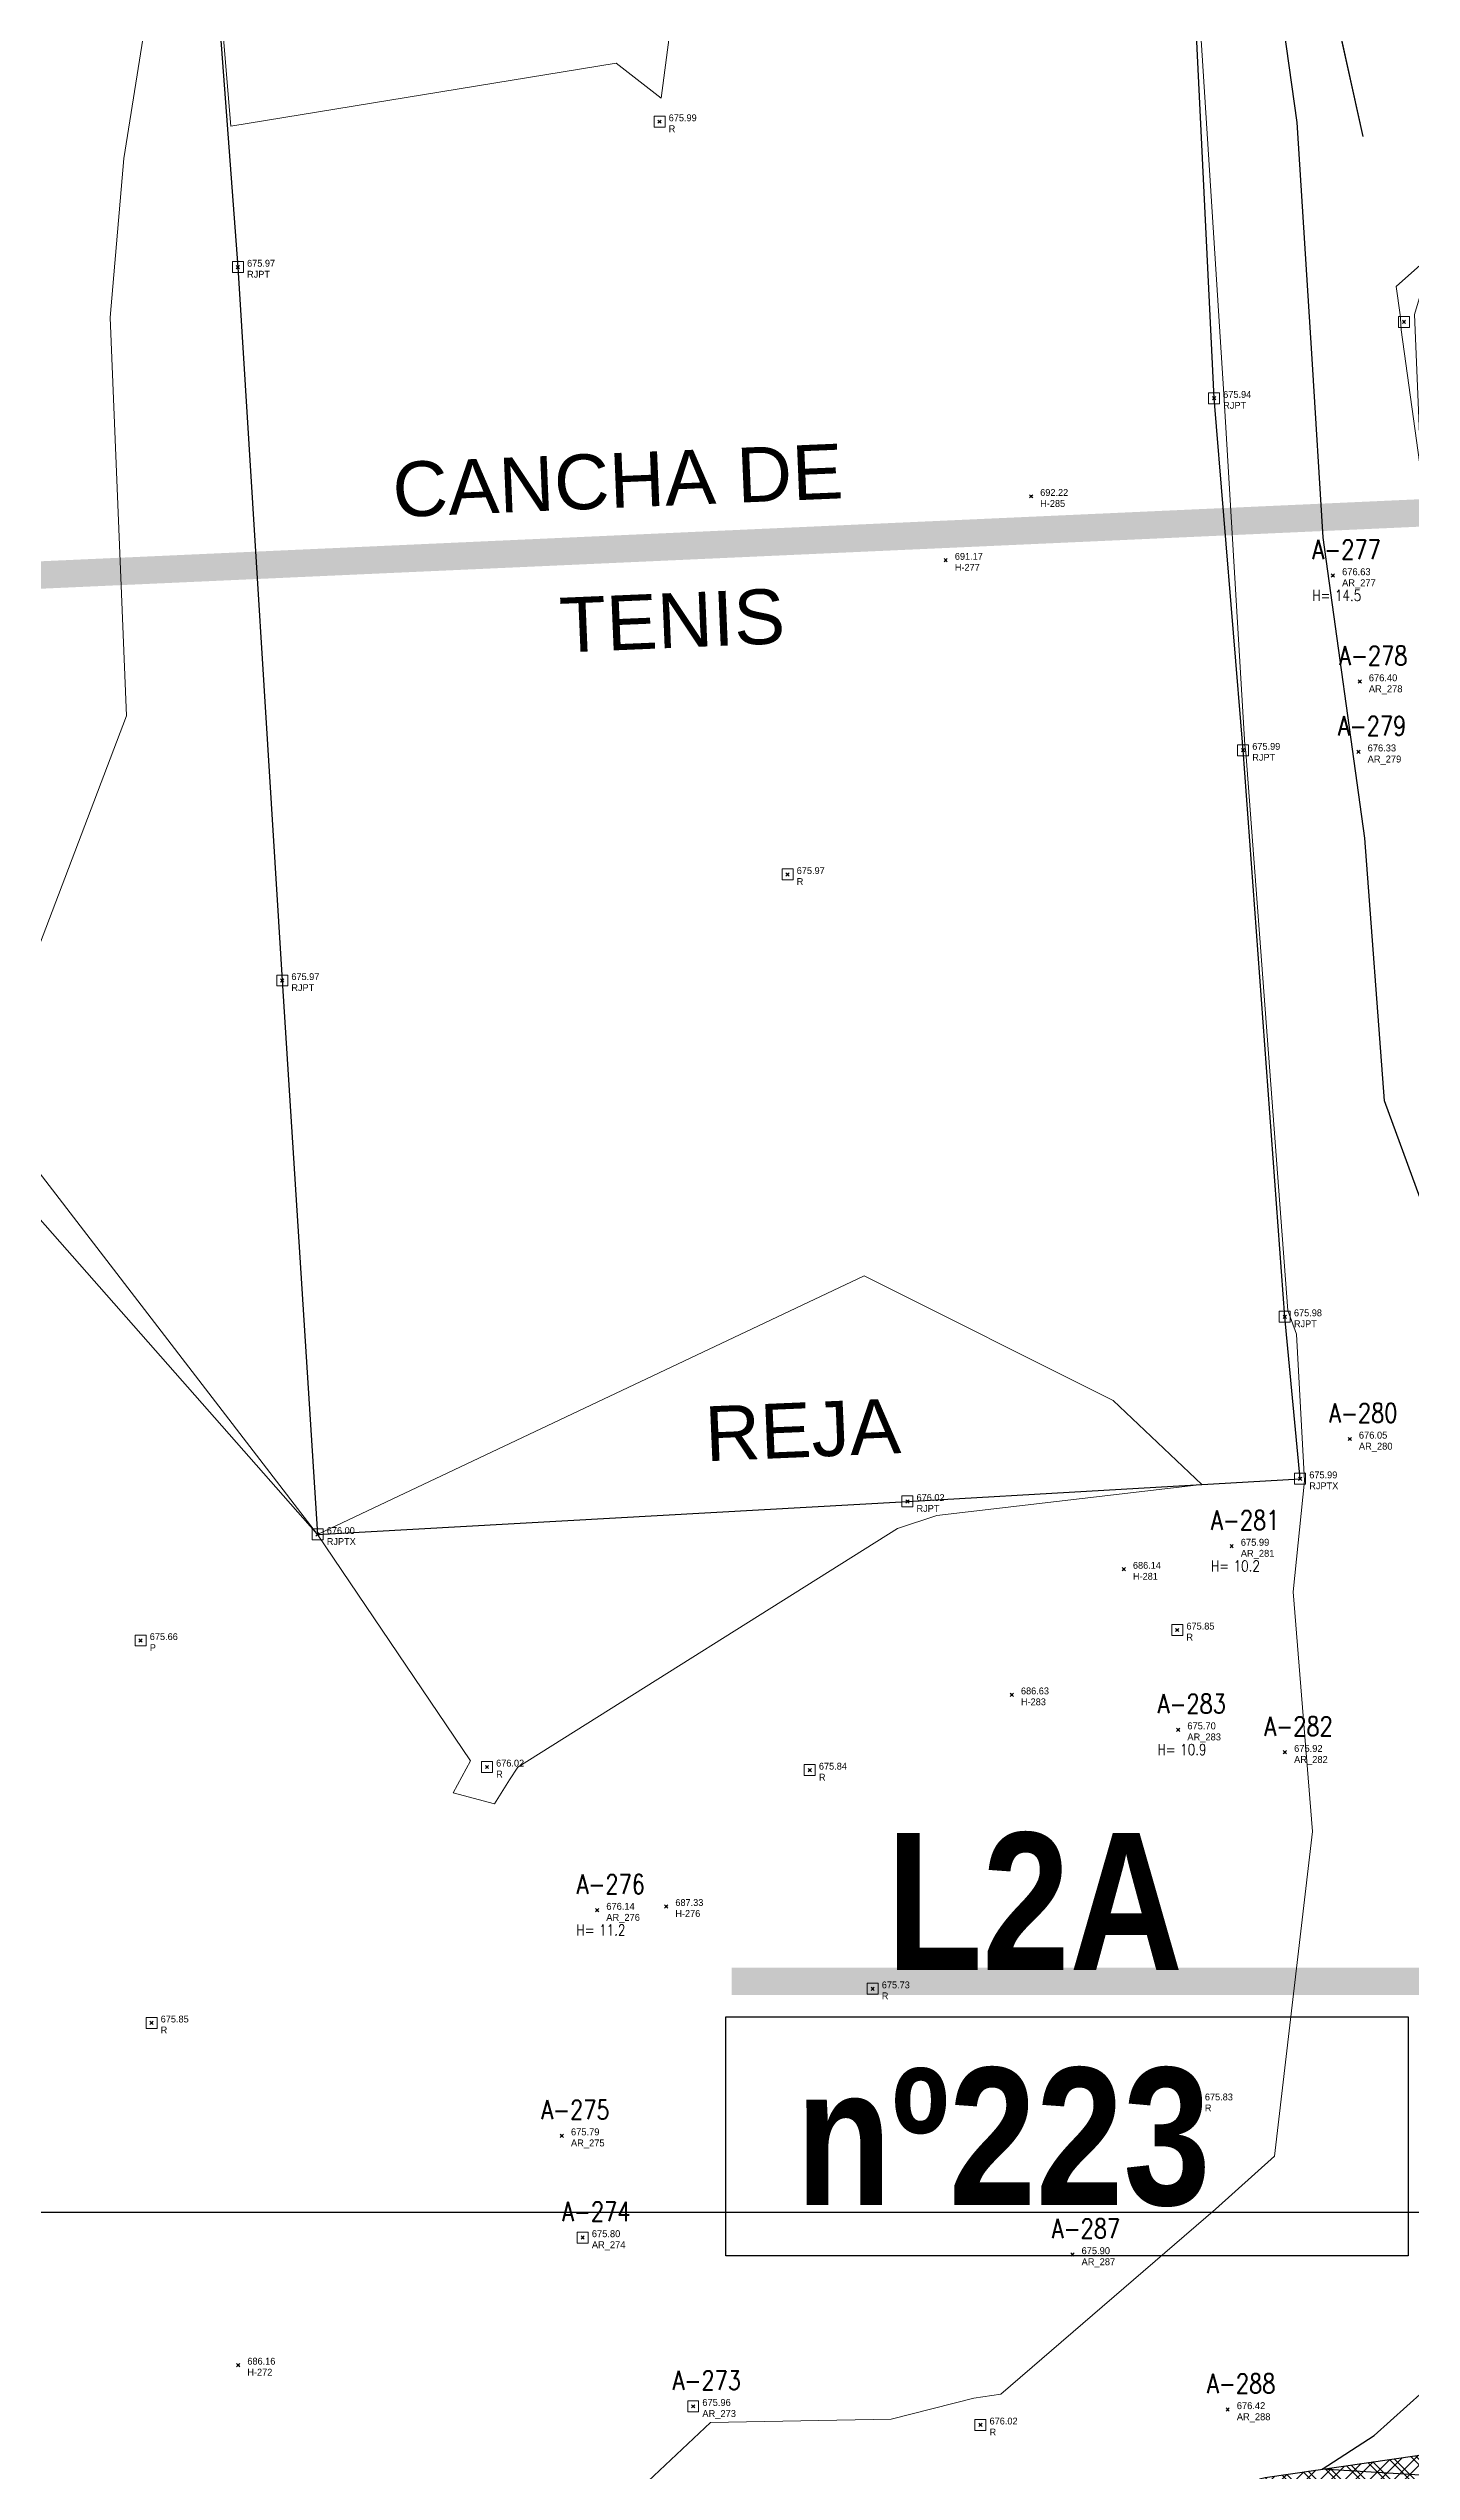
# Model space of a CAD drawing. Extents: x 350769 to 354978, y 6304672 to 6307963.
# Drawn here: x 352242.85 to 352267.74, y 6305795.27 to 6305839.48 of the extents above; entities that cross this region are included whole.
import ezdxf

# ---------------------------------------------------------------- set-up
doc = ezdxf.new("R2010")
doc.units = 0
doc.header["$PDMODE"] = 35
doc.header["$PDSIZE"] = 0.03
for name, pattern in [('4.0 - LO RECABARREN - DESNIVEL NUEVO$0$HIDDEN', [0.375, 0.25, -0.125]), ('CENTER', [50.8, 31.75, -6.35, 6.35, -6.35]), ('CONTINUOS', [0]), ('DASHDOT', [1, 0.5, -0.25, 0, -0.25]), ('DASHED', [19.05, 12.7, -6.35])]:
    doc.linetypes.add(name, pattern=pattern)
doc.layers.get('0').update_dxf_attribs({"linetype": 'CONTINUOUS'})
for name, color, linetype in [('03_Pav ext_HCV', 34, 'CONTINUOUS'), ('03_Pav ext_Vereda HC', 42, 'CONTINUOUS'), ('03_S2_Pav ext_Borde vereda', 7, 'CONTINUOUS'), ('04_Pav ext_Cortes', 3, 'CONTINUOUS'), ('1-ARBOL H1', 7, 'CONTINUOUS'), ('1-ARBOL H2', 1, 'CONTINUOUS'), ('1-ARBOL H3', 241, 'CONTINUOUS'), ('1-ARBOL NOMBRE', 3, 'CONTINUOUS'), ('1-ARBOL PTO', 7, 'CONTINUOUS'), ('1-coordenadas', 8, 'CONTINUOUS'), ('1-PIRCA', 252, 'CONTINUOUS'), ('1-REJA', 252, 'FENCELINE1'), ('1-TEXTOS', 7, 'CONTINUOUS'), ('2-ACHURADO PIRCA', 252, 'CONTINUOUS'), ('3-TALUD', 252, 'DASHED'), ('C-TINN', 5, 'CONTINUOUS'), ('C-TOPO-MINR', 8, 'CONTINUOUS'), ('V-NODE-TEXT DIC 2012', 31, 'CONTINUOUS')]:
    doc.layers.add(name, color=color, linetype=linetype)
doc.layers.add('0_ASD_LINEA OFICIAL', color=253, linetype='DASHDOT', lineweight=20)
doc.layers.add('0_ASD_TOPOGRAFIA_ELEMENTOS', color=9, linetype='CONTINUOS', lineweight=5, true_color=0xbdbdbd)
doc.styles.add('A', font='arial.ttf', dxfattribs={"height": 2})
doc.styles.add('NEW TURNER_TITULOS', font='techb___.ttf')
doc.styles.add('ROMANS', font='romans.shx', dxfattribs={"width": 0.65})
doc.linetypes.add('FENCELINE1', pattern='A,6.35,-2.54,[133,ltypeshp.shx,S=2.54,R=0,X=-2.54,Y=0],-2.54,25.4', length=36.83)

# ---------------------------------------------------------------- blocks, each defined once
blk = doc.blocks.new('COORDENADAS')
at = {"layer": '1-coordenadas'}
blk.add_line((20, -400.625), (1420, -400.625), dxfattribs=at)
blk = doc.blocks.new('A$C27410629')
blk.add_lwpolyline([(51.255, 1041.849), (63.712, 1041.849), (63.712, 1037.489), (51.255, 1037.489)], close=True)
at = {"layer": '0_ASD_LINEA OFICIAL', "ltscale": 8, "const_width": 0.5}
blk.add_lwpolyline([(83.12, 1027.794), (22.672, 1024.686), (20.862, 1058.629), (20.862, 1058.629), (20.404, 1067.335), (76.795, 1069.872)], dxfattribs=at)
blk.add_lwpolyline([(20.411, 1067.335), (76.795, 1069.872, 771082379058.993408)], format="xyb", dxfattribs=at)
at = {"char_height": 2.5, "attachment_point": 1, "style": 'NEW TURNER_TITULOS'}
for s, insert in [('L2A', (54.19, 1045.207)), ('nº223', (52.534, 1040.919))]:
    blk.add_mtext_dynamic_manual_height_columns(s, width=20.98523, gutter_width=12.5, heights=[-2.533], dxfattribs=dict(at, insert=insert))
blk = doc.blocks.new('TOPOGRAFIA')
at = {"layer": '2-ACHURADO PIRCA', "lineweight": 0, "true_color": 0xbdbdbd}
h = blk.add_hatch(dxfattribs=at)
h.set_pattern_fill('ANSI37', color=9, scale=0.1)
h.set_pattern_definition([(45, (38000, -3000), (-0.224506403027, 0.224506403027), []), (135, (38000, -3000), (-0.224506403027, -0.224506403027), [])])
h.paths.add_polyline_path([(390272.465, 6302796.23), (390265.063, 6302795.156), (390264.583, 6302793.109), (390270.58, 6302794.56), (390271.295, 6302791.294), (390271.523, 6302788.854), (390272.464, 6302789.071), (390272.259, 6302790.791)])
at = {"layer": '1-ARBOL H1', "color": 9, "lineweight": 0, "true_color": 0xbdbdbd}
for p in [(390266.301, 6302829.864), (390264.452, 6302812.153), (390263.476, 6302808.803), (390252.87, 6302805.51)]:
    blk.add_point(p, dxfattribs=at)
at = {"layer": '1-ARBOL PTO', "color": 9, "lineweight": 0, "true_color": 0xbdbdbd}
for p in [(390266.301, 6302829.864), (390266.789, 6302827.929), (390266.767, 6302826.648), (390266.607, 6302814.108), (390264.452, 6302812.153), (390263.476, 6302808.803), (390265.425, 6302808.391), (390252.87, 6302805.51), (390252.225, 6302801.394), (390252.606, 6302799.536), (390261.545, 6302799.226), (390254.623, 6302796.456), (390264.379, 6302796.398)]:
    blk.add_point(p, dxfattribs=at)
at = {"layer": '1-coordenadas', "color": 9, "linetype": '4.0 - LO RECABARREN - DESNIVEL NUEVO$0$HIDDEN', "lineweight": 0, "ltscale": 50, "true_color": 0xbdbdbd}
blk.add_line((390200, 6302800), (390900, 6302800), dxfattribs=at)
at = {"layer": '1-PIRCA', "color": 9, "lineweight": 0, "true_color": 0xbdbdbd, "flags": 128}
blk.add_lwpolyline([(390264.963, 6302795.131), (390265.063, 6302795.156), (390272.465, 6302796.23), (390272.259, 6302790.791), (390272.464, 6302789.071)], dxfattribs=at)
at = {"layer": '1-REJA', "color": 9, "lineweight": 0, "true_color": 0xbdbdbd, "flags": 128}
blk.add_lwpolyline([(390245.336, 6302848.484), (390246.313, 6302835.493), (390247.121, 6302822.475), (390247.768, 6302812.367), (390258.533, 6302812.97), (390265.702, 6302813.383), (390265.422, 6302816.34), (390264.661, 6302826.677), (390264.131, 6302833.099), (390263.712, 6302841.742), (390263.514, 6302849.377)], dxfattribs=at)
at = {"layer": '3-TALUD', "color": 9, "lineweight": 0, "true_color": 0xbdbdbd, "flags": 128}
blk.add_lwpolyline([(390245.604, 6302849.433), (390254.859, 6302850.247), (390265.067, 6302849.964), (390265.569, 6302843.658), (390267.598, 6302834.492), (390268.811, 6302823.682), (390271.819, 6302797.473)], dxfattribs=at)
at = {"layer": 'C-TINN', "color": 9, "linetype": 'Continuous', "lineweight": 0, "true_color": 0xbdbdbd}
for points, elevation in [([(390253.909, 6302838.047), (390253.909, 6302838.247), (390254.109, 6302838.247), (390254.109, 6302838.047), (390253.909, 6302838.047)], 675.988), ([(390246.213, 6302835.393), (390246.213, 6302835.593), (390246.413, 6302835.593), (390246.413, 6302835.393), (390246.213, 6302835.393)], 675.974), ([(390267.498, 6302834.392), (390267.498, 6302834.592), (390267.698, 6302834.592), (390267.698, 6302834.392), (390267.498, 6302834.392)], 677.019), ([(390264.031, 6302832.999), (390264.031, 6302833.199), (390264.231, 6302833.199), (390264.231, 6302832.999), (390264.031, 6302832.999)], 675.944), ([(390264.561, 6302826.577), (390264.561, 6302826.777), (390264.761, 6302826.777), (390264.761, 6302826.577), (390264.561, 6302826.577)], 675.988), ([(390256.246, 6302824.31), (390256.246, 6302824.51), (390256.446, 6302824.51), (390256.446, 6302824.31), (390256.246, 6302824.31)], 675.968), ([(390247.021, 6302822.375), (390247.021, 6302822.575), (390247.221, 6302822.575), (390247.221, 6302822.375), (390247.021, 6302822.375)], 675.971), ([(390265.322, 6302816.24), (390265.322, 6302816.44), (390265.522, 6302816.44), (390265.522, 6302816.24), (390265.322, 6302816.24)], 675.985), ([(390265.602, 6302813.283), (390265.602, 6302813.483), (390265.802, 6302813.483), (390265.802, 6302813.283), (390265.602, 6302813.283)], 675.994), ([(390258.433, 6302812.87), (390258.433, 6302813.07), (390258.633, 6302813.07), (390258.633, 6302812.87), (390258.433, 6302812.87)], 676.018), ([(390247.668, 6302812.267), (390247.668, 6302812.467), (390247.868, 6302812.467), (390247.868, 6302812.267), (390247.668, 6302812.267)], 676), ([(390244.437, 6302810.331), (390244.437, 6302810.531), (390244.637, 6302810.531), (390244.637, 6302810.331), (390244.437, 6302810.331)], 675.659), ([(390263.359, 6302810.523), (390263.359, 6302810.723), (390263.559, 6302810.723), (390263.559, 6302810.523), (390263.359, 6302810.523)], 675.853), ([(390250.759, 6302808.023), (390250.759, 6302808.223), (390250.959, 6302808.223), (390250.959, 6302808.023), (390250.759, 6302808.023)], 676.017), ([(390256.651, 6302807.967), (390256.651, 6302808.167), (390256.851, 6302808.167), (390256.851, 6302807.967), (390256.651, 6302807.967)], 675.84), ([(390257.799, 6302803.976), (390257.799, 6302804.176), (390257.999, 6302804.176), (390257.999, 6302803.976), (390257.799, 6302803.976)], 675.726), ([(390244.636, 6302803.353), (390244.636, 6302803.553), (390244.836, 6302803.553), (390244.836, 6302803.353), (390244.636, 6302803.353)], 675.848), ([(390263.696, 6302801.931), (390263.696, 6302802.131), (390263.896, 6302802.131), (390263.896, 6302801.931), (390263.696, 6302801.931)], 675.829), ([(390252.506, 6302799.436), (390252.506, 6302799.636), (390252.706, 6302799.636), (390252.706, 6302799.436), (390252.506, 6302799.436)], 675.8), ([(390254.523, 6302796.356), (390254.523, 6302796.556), (390254.723, 6302796.556), (390254.723, 6302796.356), (390254.523, 6302796.356)], 675.96), ([(390259.766, 6302796.017), (390259.766, 6302796.217), (390259.966, 6302796.217), (390259.966, 6302796.017), (390259.766, 6302796.017)], 676.018)]:
    blk.add_lwpolyline(points, dxfattribs=dict(at, elevation=elevation))
for p in [(390254.009, 6302838.147, 675.988), (390246.313, 6302835.493, 675.974), (390267.598, 6302834.492, 677.019), (390264.131, 6302833.099, 675.944), (390264.661, 6302826.677, 675.988), (390256.346, 6302824.41, 675.968), (390247.121, 6302822.475, 675.971), (390265.422, 6302816.34, 675.985), (390265.702, 6302813.383, 675.994), (390258.533, 6302812.97, 676.018), (390247.768, 6302812.367, 676), (390263.459, 6302810.623, 675.853), (390244.537, 6302810.431, 675.659), (390250.859, 6302808.123, 676.017), (390256.751, 6302808.067, 675.84), (390257.899, 6302804.076, 675.726), (390244.736, 6302803.453, 675.848), (390263.796, 6302802.031, 675.829), (390252.606, 6302799.536, 675.8), (390254.623, 6302796.456, 675.96), (390259.866, 6302796.117, 676.018)]:
    blk.add_point(p, dxfattribs=at)
at = {"layer": 'C-TOPO-MINR', "color": 9, "linetype": 'Continuous', "lineweight": -3, "true_color": 0xbdbdbd, "elevation": 676.5}
blk.add_lwpolyline([(390270.883, 6302795.019), (390266.103, 6302795.307), (390267.055, 6302795.922), (390269.441, 6302798.064), (390269.865, 6302801.692), (390269.666, 6302806.215), (390268.453, 6302816.974), (390267.24, 6302820.279), (390266.881, 6302825.075), (390266.12, 6302830.558), (390265.924, 6302833.819), (390265.646, 6302838.135), (390264.963, 6302843.033)], dxfattribs=at)
at = {"layer": 'C-TOPO-MINR', "color": 9, "linetype": 'Continuous', "lineweight": 0, "true_color": 0xbdbdbd}
for points, elevation in [([(390253.803, 6302795.093), (390254.939, 6302796.16), (390258.239, 6302796.222), (390259.745, 6302796.608), (390260.24, 6302796.68), (390264.16, 6302800.055), (390265.235, 6302801.02), (390265.928, 6302806.948), (390265.576, 6302811.319), (390265.782, 6302813.345), (390265.633, 6302816.023), (390265.475, 6302816.455), (390264.713, 6302826.639), (390264.695, 6302826.768), (390264.312, 6302833.172), (390263.765, 6302841.644)], 676), ([(390255.433, 6302849.2), (390254.039, 6302838.579), (390253.215, 6302839.213), (390246.182, 6302838.063), (390245.543, 6302845.728), (390244.231, 6302837.473), (390243.978, 6302834.573), (390244.277, 6302827.304), (390241.628, 6302820.339), (390247.768, 6302812.367), (390250.559, 6302808.233), (390250.243, 6302807.653), (390250.996, 6302807.45), (390251.27, 6302807.887), (390251.425, 6302808.118), (390258.353, 6302812.474), (390259.07, 6302812.714), (390263.91, 6302813.28), (390262.291, 6302814.808), (390257.746, 6302817.088), (390247.768, 6302812.367), (390241.312, 6302819.69)], 676), ([(390267.537, 6302834.467), (390267.544, 6302834.348), (390267.909, 6302831.716), (390267.79, 6302834.628), (390268.116, 6302835.732), (390267.455, 6302835.137), (390267.527, 6302834.625), (390267.537, 6302834.467)], 677)]:
    blk.add_lwpolyline(points, dxfattribs=dict(at, elevation=elevation))
at = {"layer": 'V-NODE-TEXT DIC 2012', "color": 9, "lineweight": 0, "true_color": 0xbdbdbd}
for p in [(390254.009, 6302838.147), (390246.313, 6302835.493), (390267.598, 6302834.492), (390264.131, 6302833.099), (390260.79, 6302831.31), (390259.232, 6302830.144), (390266.301, 6302829.864), (390266.789, 6302827.929), (390264.661, 6302826.677), (390266.767, 6302826.648), (390256.346, 6302824.41), (390247.121, 6302822.475), (390265.422, 6302816.34), (390266.607, 6302814.108), (390265.702, 6302813.383), (390258.533, 6302812.97), (390247.768, 6302812.367), (390264.452, 6302812.153), (390262.483, 6302811.732), (390263.459, 6302810.623), (390244.537, 6302810.431), (390260.439, 6302809.441), (390263.476, 6302808.803), (390265.425, 6302808.391), (390250.859, 6302808.123), (390256.751, 6302808.067), (390252.87, 6302805.51), (390254.13, 6302805.579), (390257.899, 6302804.076), (390244.736, 6302803.453), (390263.796, 6302802.031), (390252.225, 6302801.394), (390252.606, 6302799.536), (390261.545, 6302799.226), (390246.318, 6302797.209), (390254.623, 6302796.456), (390264.379, 6302796.398), (390259.866, 6302796.117)]:
    blk.add_point(p, dxfattribs=at)
at = {"layer": '1-ARBOL H2', "color": 9, "lineweight": 0, "true_color": 0xbdbdbd, "style": 'ROMANS', "width": 0.8}
for p in [(390265.924, 6302829.402), (390264.075, 6302811.691), (390263.099, 6302808.341), (390252.493, 6302805.048)]:
    blk.add_text('H=', height=0.2, dxfattribs=at).set_placement(p)
at = {"layer": '1-ARBOL H3', "color": 9, "lineweight": 0, "true_color": 0xbdbdbd, "style": 'ROMANS', "width": 0.8}
for s, p in [('14.5', (390266.337, 6302829.402)), ('10.2', (390264.488, 6302811.691)), ('10.9', (390263.512, 6302808.341)), ('11.2', (390252.906, 6302805.048))]:
    blk.add_text(s, height=0.2, dxfattribs=at).set_placement(p)
at = {"layer": '1-ARBOL NOMBRE', "color": 9, "lineweight": 0, "true_color": 0xbdbdbd, "style": 'ROMANS', "width": 0.8}
for s, p in [('A-277', (390265.924, 6302830.164)), ('A-278', (390266.412, 6302828.229)), ('A-279', (390266.39, 6302826.948)), ('A-280', (390266.23, 6302814.408)), ('A-281', (390264.075, 6302812.453)), ('A-283', (390263.099, 6302809.103)), ('A-282', (390265.048, 6302808.691)), ('A-276', (390252.493, 6302805.81)), ('A-275', (390251.848, 6302801.694)), ('A-274', (390252.229, 6302799.836)), ('A-287', (390261.168, 6302799.526)), ('A-273', (390254.246, 6302796.756)), ('A-288', (390264.002, 6302796.698))]:
    blk.add_text(s, height=0.35, dxfattribs=at).set_placement(p)
at = {"layer": '1-TEXTOS', "color": 9, "lineweight": 0, "true_color": 0xbdbdbd, "style": 'A'}
for s, p in [('CANCHA DE', (390249.157, 6302830.928)), ('TENIS', (390252.205, 6302828.458)), ('REJA', (390254.859, 6302813.701))]:
    blk.add_text(s, height=1, rotation=2.4229, dxfattribs=at).set_placement(p)
at = {"layer": 'V-NODE-TEXT DIC 2012', "color": 9, "lineweight": 0, "true_color": 0xbdbdbd}
for s, height, p in [('675.99', 0.125, (390254.176, 6302838.155)), ('R', 0.125, (390254.176, 6302837.955)), ('675.97', 0.125, (390246.48, 6302835.501)), ('RJPT', 0.125, (390246.48, 6302835.301)), ('675.94', 0.125, (390264.298, 6302833.107)), ('RJPT', 0.125, (390264.298, 6302832.907)), ('692.22', 0.125, (390260.957, 6302831.318)), ('H-285', 0.125, (390260.957, 6302831.118)), ('691.17', 0.125, (390259.399, 6302830.152)), ('H-277', 0.125, (390259.399, 6302829.952)), ('676.63', 0.127, (390266.468, 6302829.871)), ('AR_277', 0.127, (390266.468, 6302829.669)), ('AR_278', 0.127, (390266.956, 6302827.734)), ('676.40', 0.127, (390266.956, 6302827.936)), ('675.99', 0.125, (390264.828, 6302826.685)), ('RJPT', 0.125, (390264.828, 6302826.485)), ('AR_279', 0.127, (390266.934, 6302826.453)), ('676.33', 0.127, (390266.934, 6302826.655)), ('675.97', 0.125, (390256.513, 6302824.418)), ('R', 0.125, (390256.513, 6302824.218)), ('675.97', 0.125, (390247.288, 6302822.483)), ('RJPT', 0.125, (390247.288, 6302822.283)), ('675.98', 0.125, (390265.589, 6302816.348)), ('RJPT', 0.125, (390265.589, 6302816.148)), ('AR_280', 0.127, (390266.774, 6302813.913)), ('676.05', 0.127, (390266.774, 6302814.115)), ('676.02', 0.125, (390258.7, 6302812.978)), ('675.99', 0.125, (390265.869, 6302813.391)), ('RJPTX', 0.125, (390265.869, 6302813.191)), ('RJPT', 0.125, (390258.7, 6302812.778)), ('676.00', 0.125, (390247.935, 6302812.375)), ('RJPTX', 0.125, (390247.935, 6302812.175)), ('675.99', 0.127, (390264.619, 6302812.16)), ('686.14', 0.125, (390262.65, 6302811.74)), ('AR_281', 0.127, (390264.619, 6302811.958)), ('H-281', 0.125, (390262.65, 6302811.54)), ('675.66', 0.125, (390244.704, 6302810.439)), ('675.85', 0.125, (390263.626, 6302810.631)), ('R', 0.125, (390263.626, 6302810.431)), ('P', 0.125, (390244.704, 6302810.239)), ('686.63', 0.125, (390260.606, 6302809.449)), ('H-283', 0.125, (390260.606, 6302809.249)), ('AR_283', 0.127, (390263.643, 6302808.608)), ('675.70', 0.127, (390263.643, 6302808.81)), ('676.02', 0.125, (390251.026, 6302808.131)), ('AR_282', 0.127, (390265.592, 6302808.196)), ('675.92', 0.127, (390265.592, 6302808.398)), ('R', 0.125, (390251.026, 6302807.931)), ('675.84', 0.125, (390256.918, 6302808.075)), ('R', 0.125, (390256.918, 6302807.875)), ('676.14', 0.127, (390253.037, 6302805.517)), ('687.33', 0.125, (390254.297, 6302805.587)), ('AR_276', 0.127, (390253.037, 6302805.315)), ('H-276', 0.125, (390254.297, 6302805.387)), ('675.73', 0.125, (390258.066, 6302804.084)), ('R', 0.125, (390258.066, 6302803.884)), ('675.85', 0.125, (390244.903, 6302803.461)), ('R', 0.125, (390244.903, 6302803.261)), ('675.83', 0.125, (390263.963, 6302802.039)), ('R', 0.125, (390263.963, 6302801.839)), ('AR_275', 0.127, (390252.392, 6302801.199)), ('675.79', 0.127, (390252.392, 6302801.401)), ('AR_274', 0.127, (390252.773, 6302799.341)), ('675.80', 0.127, (390252.773, 6302799.543)), ('AR_287', 0.127, (390261.712, 6302799.031)), ('675.90', 0.127, (390261.712, 6302799.233)), ('686.16', 0.125, (390246.485, 6302797.217)), ('H-272', 0.125, (390246.485, 6302797.017)), ('AR_273', 0.127, (390254.79, 6302796.261)), ('675.96', 0.127, (390254.79, 6302796.463)), ('AR_288', 0.127, (390264.546, 6302796.203)), ('676.42', 0.127, (390264.546, 6302796.405)), ('676.02', 0.125, (390260.033, 6302796.125)), ('R', 0.125, (390260.033, 6302795.925))]:
    blk.add_text(s, height=height, dxfattribs=at).set_placement(p)

msp = doc.modelspace()

# ---------------------------------------------------------------- hatches: boundary and pattern name
at = {"layer": '03_Pav ext_HCV'}
h = msp.add_hatch(dxfattribs=at)
h.set_pattern_fill('SWAMP', color=256, scale=0.025, style=0)
h.set_pattern_definition([(359.999999999, (0, 0), (0.317500000006, 0.5499261309), [0.079375, -0.555625]), (90, (0.0397, -4e-13), (-0.317499999994, 0.549926130908), [0.0396875, -1.06016476181]), (90, (0.0496, -5e-13), (-0.317499999994, 0.549926130908), [0.03175, -1.06810226181]), (90, (0.02977, -3e-13), (-0.317499999994, 0.549926130908), [0.03175, -1.06810226181]), (59.999999999, (0.05953, -6e-13), (-0.317499999563, 0.549926131157), [0.0254, -0.6096]), (119.999999999, (0.01984, -2e-13), (-0.63499999957, 2.56e-10), [0.0254, -0.6096])])
edge = h.paths.add_edge_path()
edge.add_arc((352255.651, 6305960.769), 0.6, 191.9515, 355.6455, ccw=False)
edge.add_arc((352299.01, 6305969.946), 44.919, 191.6658, 191.9515, ccw=False)
edge.add_line((352255.019, 6305960.864), (352248.082, 6305960.934))
edge.add_arc((352299.01, 6305969.946), 51.719, 188.0126, 190.0351, ccw=False)
edge.add_line((352247.796, 6305962.737), (352247.593, 6305962.739))
edge.add_arc((352299.01, 6305969.946), 51.919, 187.9792, 192.0603)
edge.add_arc((352199.34, 6305948.651), 50, 5.6038, 12.0603, ccw=False)
edge.add_arc((352392.331, 6305968.564), 144.016, 185.9908, 195.05624)
edge.add_arc((352250.362, 6305930.375), 3, -16.8305, 15.0562, ccw=False)
edge.add_line((352253.233, 6305929.506), (352252.173, 6305926.002))
edge.add_arc((352255.045, 6305925.133), 3, 163.1695, 198.1695)
edge.add_line((352252.194, 6305924.197), (352253.674, 6305919.687))
edge.add_arc((352724.827, 6306085.564), 499.5, 199.39537, 202.53487)
edge.add_line((352263.466, 6305894.132), (352270.484, 6305874.028))
edge.add_line((352270.484, 6305874.028), (352273.271, 6305865.935))
edge.add_arc((352276.107, 6305866.911), 3, 199.0021, 234.0031)
edge.add_line((352274.344, 6305864.484), (352276.806, 6305862.696))
edge.add_arc((352275.043, 6305860.269), 3, 17.9764, 54.0015, ccw=False)
edge.add_arc((351377.63, 6305569.091), 946.469, 17.70596, 17.976359, ccw=False)
edge.add_arc((357281.014, 6307189.91), 5176.321, 194.922513, 195.061819)
edge.add_arc((351852.518, 6305745.765), 441.256, 9.34098, 12.96792, ccw=False)
edge.add_line((352287.923, 6305817.385), (352288.293, 6305814.231))
edge.add_line((352288.293, 6305814.231), (352288.556, 6305811.159))
edge.add_line((352288.556, 6305811.159), (352288.683, 6305808.103))
edge.add_line((352288.683, 6305808.103), (352288.681, 6305805.124))
edge.add_line((352288.681, 6305805.124), (352288.609, 6305802.156))
edge.add_line((352288.609, 6305802.156), (352288.539, 6305799.227))
edge.add_line((352288.539, 6305799.227), (352288.536, 6305796.285))
edge.add_line((352288.536, 6305796.285), (352288.661, 6305793.323))
edge.add_line((352288.661, 6305793.323), (352288.978, 6305790.357))
edge.add_line((352288.978, 6305790.357), (352289.267, 6305787.392))
edge.add_arc((351857.86, 6305746.823), 433.31, 3.22552, 5.37215, ccw=False)
edge.add_line((352290.484, 6305771.204), (352291.507, 6305753.032))
edge.add_line((352291.507, 6305753.032), (352291.707, 6305753.044))
edge.add_line((352291.707, 6305753.044), (352291.606, 6305754.841))
edge.add_line((352291.606, 6305754.841), (352297.896, 6305755.195))
edge.add_line((352297.896, 6305755.195), (352296.973, 6305771.57))
edge.add_arc((351858.011, 6305746.838), 439.658, 3.2247, 6.06057)
edge.add_arc((352297.201, 6305793.468), 2, 6.0606, 186.0606, ccw=False)
edge.add_arc((351858.007, 6305746.838), 443.663, 3.21745, 6.06057, ccw=False)
edge.add_line((352300.97, 6305771.738), (352301.89, 6305755.42))
edge.add_line((352301.89, 6305755.42), (352309.178, 6305755.831))
edge.add_line((352309.178, 6305755.831), (352309.279, 6305754.034))
edge.add_line((352309.279, 6305754.034), (352309.479, 6305754.045))
edge.add_line((352309.479, 6305754.045), (352308.458, 6305772.16))
edge.add_arc((351858.027, 6305746.839), 451.142, 3.21751, 7.53958)
edge.add_line((352305.269, 6305806.034), (352304.746, 6305808.988))
edge.add_line((352304.746, 6305808.988), (352304.181, 6305811.933))
edge.add_line((352304.181, 6305811.933), (352303.54, 6305814.857))
edge.add_line((352303.54, 6305814.857), (352302.827, 6305817.756))
edge.add_line((352302.827, 6305817.756), (352302.076, 6305820.641))
edge.add_line((352302.076, 6305820.641), (352301.322, 6305823.532))
edge.add_line((352301.322, 6305823.532), (352300.604, 6305826.45))
edge.add_line((352300.604, 6305826.45), (352299.956, 6305829.407))
edge.add_line((352299.956, 6305829.407), (352299.384, 6305832.389))
edge.add_line((352299.384, 6305832.389), (352298.877, 6305835.333))
edge.add_arc((351856.224, 6305746.557), 451.467, 11.34037, 13.00836)
edge.add_arc((357281.014, 6307189.91), 5162.321, 194.999983, 195.064624, ccw=False)
edge.add_arc((357281.014, 6307189.91), 5162.321, 194.918755, 194.999983, ccw=False)
edge.add_arc((351377.63, 6305569.091), 960.469, 17.685582, 18.028446)
edge.add_line((352290.943, 6305866.346), (352286.557, 6305879.564))
edge.add_line((352286.557, 6305879.564), (352285.089, 6305883.77))
edge.add_arc((352287.921, 6305884.759), 3, 164.2427, 199.242, ccw=False)
edge.add_line((352285.034, 6305885.573), (352285.941, 6305888.787))
edge.add_arc((352283.054, 6305889.601), 3, 344.2427, 379.2412)
edge.add_line((352285.886, 6305890.59), (352282.157, 6305901.272))
edge.add_arc((352724.827, 6306085.564), 479.5, 199.39537, 202.60286, ccw=False)
edge.add_arc((352393.291, 6305968.811), 128.007, 193.01673, 199.38233, ccw=False)
edge.add_line((352268.574, 6305939.979), (352268.051, 6305942.428))
edge.add_arc((352265.117, 6305941.802), 3, 12.0434, 47.0434)
edge.add_line((352267.162, 6305943.998), (352264.9, 6305946.104))
edge.add_arc((352266.939, 6305948.304), 3, 189.0153, 227.1838, ccw=False)
edge.add_arc((352397.749, 6305969.233), 135.474, 186.61724, 189.08835, ccw=False)
edge.add_arc((352283.044, 6305955.926), 20, 179.05, 186.6144, ccw=False)
edge.add_arc((352329.329, 6305955.158), 66.291, 173.57381, 179.05002, ccw=False)
edge.add_line((352263.455, 6305962.578), (352263.254, 6305962.58))
edge.add_arc((352329.329, 6305955.158), 66.491, 173.59144, 175.14861)
edge.add_line((352263.076, 6305960.781), (352256.257, 6305960.851))
edge.add_arc((352287.882, 6305959.08), 31.675, 176.7951, 177.0268)
at = {"layer": '03_Pav ext_Vereda HC'}
h = msp.add_hatch(dxfattribs=at)
h.set_pattern_fill('DOTS', color=256, scale=0.2, style=0)
h.paths.add_polyline_path([(352245.122, 6305966.765, -0.29647), (352293.78, 6306034.074, -0.01723), (352299.171, 6306035.971), (352298.617, 6306037.898, 0.01746), (352293.034, 6306035.93, 0.331704), (352243.273, 6305956.815, 0.025875), (352245.297, 6305941.433), (352247.25, 6305941.873, -0.025742), (352245.267, 6305956.973, -0.01903), (352245.029, 6305962.765), (352247.184, 6305962.743), (352247.099, 6305963.421, -0.015971), (352246.789, 6305966.748)])
h.paths.add_polyline_path([(352253.203, 6305919.521, -0.027295), (352248.679, 6305935.021), (352246.729, 6305934.58, 0.027318), (352251.316, 6305918.857, 0.013664), (352261.129, 6305893.241), (352268.112, 6305873.236, 0.017415), (352273.982, 6305856.846, -0.040658), (352278.541, 6305841.982, -0.002815), (352279.585, 6305837.24), (352281.547, 6305837.633, 0.002828), (352280.493, 6305842.417, 0.040614), (352275.845, 6305857.576, -0.017452), (352270.009, 6305873.87), (352262.999, 6305893.954, -0.013692)])
at = {"layer": '2-ACHURADO PIRCA', "true_color": 0xbdbdbd}
h = msp.add_hatch(dxfattribs=at)
h.set_pattern_fill('ANSI37', color=9, scale=0.1)
h.set_pattern_definition([(45, (0, 0), (-0.224506403027, 0.224506403027), []), (135, (0, 0), (-0.224506403027, -0.224506403027), [])])
h.paths.add_polyline_path([(352272.465, 6305796.23), (352265.063, 6305795.156), (352264.583, 6305793.109), (352270.58, 6305794.56), (352271.295, 6305791.294), (352271.523, 6305788.854), (352272.464, 6305789.071), (352272.259, 6305790.791)])

# ---------------------------------------------------------------- linework, layer by layer
at = {"layer": '04_Pav ext_Cortes', "linetype": 'CENTER', "ltscale": 0.25, "const_width": 0.5}
msp.add_lwpolyline([(352255.325, 6305804.21), (352298.582, 6305804.21)], dxfattribs=at)
at = {"layer": '1-PIRCA', "flags": 128}
msp.add_lwpolyline([(352264.963, 6305795.131), (352265.063, 6305795.156), (352272.465, 6305796.23), (352272.259, 6305790.791), (352272.464, 6305789.071)], dxfattribs=at)
at = {"layer": '1-REJA', "ltscale": 0.2, "flags": 128}
msp.add_lwpolyline([(352263.514, 6305849.377), (352255.568, 6305848.954), (352245.336, 6305848.484), (352246.313, 6305835.493), (352247.121, 6305822.475), (352247.768, 6305812.367), (352258.533, 6305812.97), (352265.702, 6305813.383), (352265.422, 6305816.34), (352264.661, 6305826.677), (352264.131, 6305833.099), (352263.712, 6305841.742)], close=True, dxfattribs=at)
at = {"layer": '3-TALUD', "flags": 128}
msp.add_lwpolyline([(352245.604, 6305849.433), (352254.859, 6305850.247), (352265.067, 6305849.964), (352265.569, 6305843.658), (352267.598, 6305834.492), (352268.811, 6305823.682), (352271.819, 6305797.473)], dxfattribs=at)

# ---------------------------------------------------------------- block references
at = {"color": 252, "linetype": 'DASHED'}
msp.add_blockref('COORDENADAS', (352180, 6306200.625), dxfattribs=at)
at = {"layer": '03_S2_Pav ext_Borde vereda', "linetype": 'Continuous'}
msp.add_blockref('A$C27410629', (352203.962, 6304761.714), dxfattribs=at)

# ---------------------------------------------------------------- texts
at = {"layer": '1-TEXTOS', "style": 'A'}
for s, p in [('CANCHA DE', (352249.157, 6305830.928)), ('TENIS', (352252.205, 6305828.458)), ('REJA', (352254.859, 6305813.701))]:
    msp.add_text(s, height=1, rotation=2.4229, dxfattribs=at).set_placement(p)

# ---------------------------------------------------------------- next in the draw order: block references
at = {"layer": '0_ASD_TOPOGRAFIA_ELEMENTOS', "color": 30, "true_color": 0xf26507}
msp.add_blockref('TOPOGRAFIA', (-38000, 3000), dxfattribs=at)

doc.saveas('drawing.dxf')
